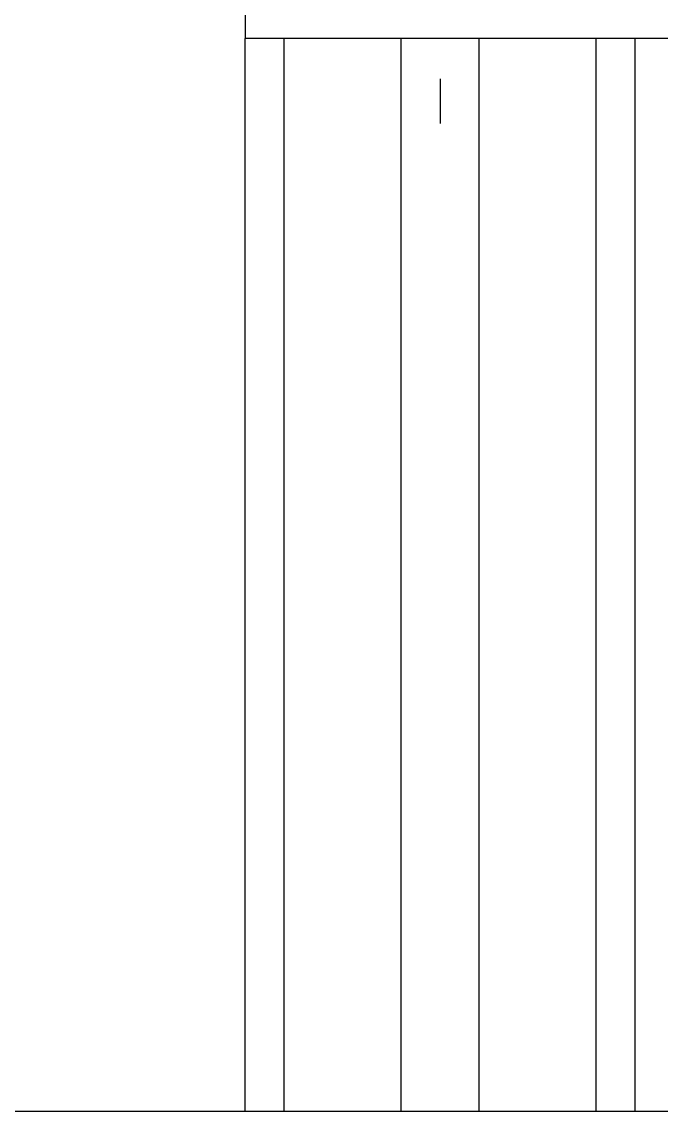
# Model space of a CAD drawing. Header units: millimetres. Extents: x 1269 to 5832, y 527 to 3540.
# Drawn here: x 2120.6 to 2186.2, y 2408.6 to 2520.3 of the extents above; entities that cross this region are included whole.
import ezdxf

# ---------------------------------------------------------------- set-up
doc = ezdxf.new("R2010")
doc.units = ezdxf.units.MM
doc.linetypes.add('phl_thick', pattern=[0])
doc.layers.add('projection', color=7, linetype='Continuous')

msp = doc.modelspace()

# ---------------------------------------------------------------- linework, layer by layer
for p, q in [((2143.531, 2558.553), (2143.531, 2518.553)), ((2198.031, 2518.553), (2143.531, 2518.553)), ((2163.531, 2514.403), (2163.531, 2509.81))]:
    msp.add_line(p, q)
at = {"layer": 'projection', "color": 7, "linetype": 'phl_thick'}
for p, q in [((2143.531, 2408.62), (2143.531, 2518.553)), ((2147.531, 2408.62), (2147.531, 2518.553)), ((2159.531, 2408.62), (2159.531, 2518.553)), ((2167.531, 2408.62), (2167.531, 2518.553)), ((2179.531, 2408.62), (2179.531, 2518.553)), ((2183.531, 2408.62), (2183.531, 2518.553)), ((2039.482, 2408.553), (2188.29, 2408.553))]:
    msp.add_line(p, q, dxfattribs=at)

doc.saveas('drawing.dxf')
